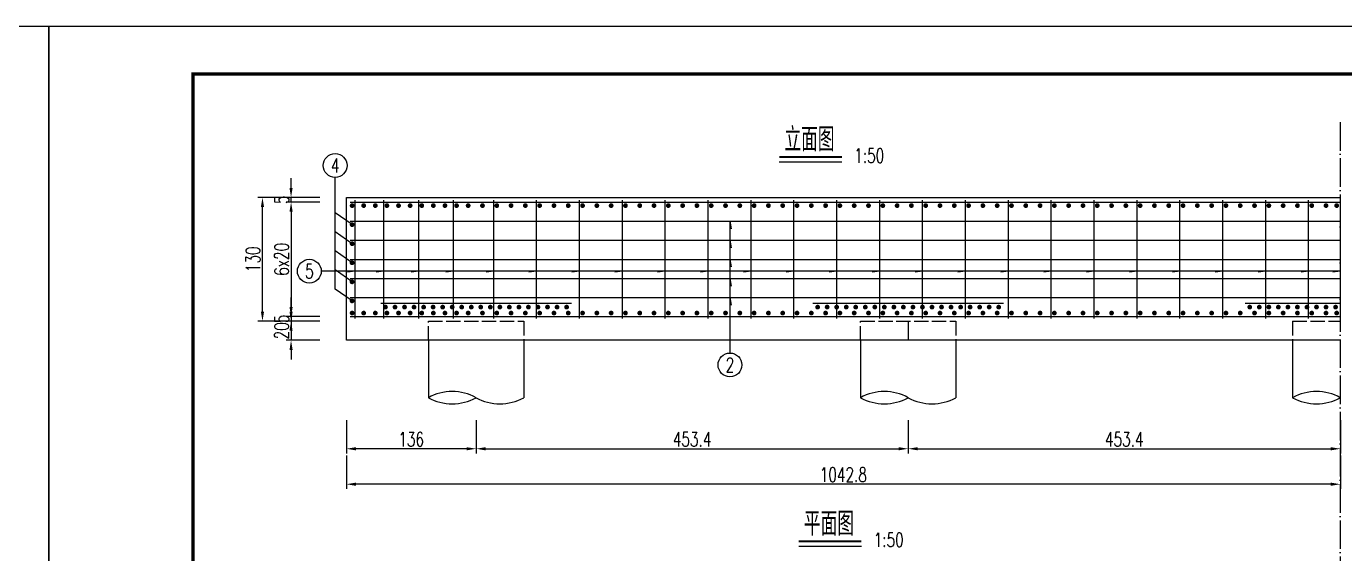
# Model space of a CAD drawing. Header units: millimetres. Extents: x -51 to 12129, y -1309 to -715.
# Drawn here: x 2464.6 to 2741.2, y -825.3 to -714.7 of the extents above; entities that cross this region are included whole.
import ezdxf
from ezdxf.enums import TextEntityAlignment as Align

# ---------------------------------------------------------------- set-up
doc = ezdxf.new("R2010")
doc.units = ezdxf.units.MM
doc.header["$LTSCALE"] = 0.25
doc.linetypes.add('ACAD_ISO02W100', pattern=[15, 12, -3])
doc.linetypes.add('ACAD_ISO04W100', pattern=[30, 24, -3, 0, -3])
for name, color, linetype in [('中心线', 3, 'ACAD_ISO04W100'), ('图框', 7, 'Continuous'), ('文字', 7, 'Continuous'), ('标注', 4, 'Continuous'), ('次轮廓线', 7, 'Continuous'), ('钢筋', 6, 'Continuous')]:
    doc.layers.add(name, color=color, linetype=linetype)
doc.styles.get("Standard").update_dxf_attribs({"font": 'simplex1.shx', "width": 0.7, "bigfont": 'hztxt.shx'})
doc.dimstyles.new('比例1：50', dxfattribs={"dimscale": 0, "dimtxt": 3, "dimasz": 2, "dimexe": 1, "dimexo": 1, "dimgap": 0.5, "dimtad": 1, "dimdec": 1, "dimlfac": 5, "dimzin": 13, "dimdsep": 46, "dimtxsty": 'Standard', "dimcen": -1, "dimclrd": 256, "dimclre": 256, "dimclrt": 7, "dimaunit": 1, "dimadec": 3, "dimazin": 0, "dimtfac": 0.0005, "dimtdec": 1, "dimtix": 1, "dimtmove": 2, "dimatfit": 3, "dimfxl": 0, "dimtolj": 1, "dimtzin": 13, "dimarcsym": 0})

# ---------------------------------------------------------------- blocks, each defined once
blk = doc.blocks.new('*D810')
at = {"layer": 'Defpoints', "color": 0}
for p in [(2514.13, -750.55), (2548.94, -750.55), (2548.94, -776.55)]:
    blk.add_point(p, dxfattribs=at)
at = {"layer": '标注', "lineweight": -2}
for p, q in [((2520.13, -750.55), (2513.13, -750.55)), ((2514.13, -774.55), (2514.13, -752.55)), ((2520.13, -776.55), (2513.13, -776.55))]:
    blk.add_line(p, q, dxfattribs=at)
at = {"layer": '标注'}
for points in [[(2513.8, -752.55), (2514.46, -752.55), (2514.13, -750.55)], [(2513.8, -774.55), (2514.46, -774.55), (2514.13, -776.55)]]:
    blk.add_solid(points, dxfattribs=at)
at = {"layer": '标注', "color": 7, "insert": (2512.13, -763.55), "char_height": 3, "attachment_point": 5, "rotation": 90}
blk.add_mtext('\\A1;130', dxfattribs=at)
blk = doc.blocks.new('*D811')
at = {"layer": 'Defpoints', "color": 0}
for p in [(2520.13, -750.55), (2533.14, -750.55), (2533.14, -751.55)]:
    blk.add_point(p, dxfattribs=at)
at = {"layer": '标注', "lineweight": -2}
for p, q in [((2520.13, -748.55), (2520.13, -746.55)), ((2526.13, -750.55), (2519.13, -750.55)), ((2526.13, -751.55), (2519.13, -751.55)), ((2520.13, -751.55), (2520.13, -750.55)), ((2520.13, -753.55), (2520.13, -755.55))]:
    blk.add_line(p, q, dxfattribs=at)
at = {"layer": '标注'}
for points in [[(2519.8, -748.55), (2520.46, -748.55), (2520.13, -750.55)], [(2519.8, -753.55), (2520.46, -753.55), (2520.13, -751.55)]]:
    blk.add_solid(points, dxfattribs=at)
at = {"layer": '标注', "color": 7, "insert": (2518.13, -751.05), "char_height": 3, "attachment_point": 5, "rotation": 90}
blk.add_mtext('\\A1;5', dxfattribs=at)
blk = doc.blocks.new('*D812')
at = {"layer": 'Defpoints', "color": 0}
for p in [(2534.37, -751.55), (2520.13, -775.55), (2534.37, -775.55)]:
    blk.add_point(p, dxfattribs=at)
at = {"layer": '标注', "lineweight": -2}
for p, q in [((2526.13, -751.55), (2519.13, -751.55)), ((2520.13, -753.55), (2520.13, -773.55)), ((2526.13, -775.55), (2519.13, -775.55))]:
    blk.add_line(p, q, dxfattribs=at)
at = {"layer": '标注'}
for points in [[(2519.8, -753.55), (2520.46, -753.55), (2520.13, -751.55)], [(2519.8, -773.55), (2520.46, -773.55), (2520.13, -775.55)]]:
    blk.add_solid(points, dxfattribs=at)
at = {"layer": '标注', "color": 7, "insert": (2518.13, -763.55), "char_height": 3, "attachment_point": 5, "rotation": 90}
blk.add_mtext('\\A1;6x20', dxfattribs=at)
blk = doc.blocks.new('*D813')
at = {"layer": 'Defpoints', "color": 0}
for p in [(2520.13, -776.55), (2538.62, -775.55), (2548.94, -776.55)]:
    blk.add_point(p, dxfattribs=at)
at = {"layer": '标注', "lineweight": -2}
for p, q in [((2520.13, -773.55), (2520.13, -771.55)), ((2526.13, -775.55), (2519.13, -775.55)), ((2526.13, -776.55), (2519.13, -776.55)), ((2520.13, -775.55), (2520.13, -776.55)), ((2520.13, -778.55), (2520.13, -780.55))]:
    blk.add_line(p, q, dxfattribs=at)
at = {"layer": '标注'}
for points in [[(2519.8, -773.55), (2520.46, -773.55), (2520.13, -775.55)], [(2519.8, -778.55), (2520.46, -778.55), (2520.13, -776.55)]]:
    blk.add_solid(points, dxfattribs=at)
at = {"layer": '标注', "color": 7, "insert": (2518.13, -776.05), "char_height": 3, "attachment_point": 5, "rotation": 90}
blk.add_mtext('\\A1;5', dxfattribs=at)
blk = doc.blocks.new('*D814')
at = {"layer": 'Defpoints', "color": 0}
for p in [(2548.94, -776.55), (2520.13, -780.55), (2548.94, -780.55)]:
    blk.add_point(p, dxfattribs=at)
at = {"layer": '标注', "lineweight": -2}
for p, q in [((2520.13, -774.55), (2520.13, -772.55)), ((2526.13, -776.55), (2519.13, -776.55)), ((2520.13, -776.55), (2520.13, -780.55)), ((2526.13, -780.55), (2519.13, -780.55)), ((2520.13, -782.55), (2520.13, -784.55))]:
    blk.add_line(p, q, dxfattribs=at)
at = {"layer": '标注'}
for points in [[(2519.8, -774.55), (2520.46, -774.55), (2520.13, -776.55)], [(2519.8, -782.55), (2520.46, -782.55), (2520.13, -780.55)]]:
    blk.add_solid(points, dxfattribs=at)
at = {"layer": '标注', "color": 7, "insert": (2518.13, -778.55), "char_height": 3, "attachment_point": 5, "rotation": 90}
blk.add_mtext('\\A1;20', dxfattribs=at)
blk = doc.blocks.new('*D815')
at = {"layer": 'Defpoints', "color": 0}
for p in [(2531.73, -776.55), (2558.94, -776.55), (2531.73, -803.31)]:
    blk.add_point(p, dxfattribs=at)
at = {"layer": '标注', "lineweight": -2}
for p, q in [((2531.73, -797.31), (2531.73, -804.31)), ((2558.94, -797.31), (2558.94, -804.31)), ((2556.94, -803.31), (2533.73, -803.31))]:
    blk.add_line(p, q, dxfattribs=at)
at = {"layer": '标注'}
for points in [[(2533.73, -802.98), (2533.73, -803.65), (2531.73, -803.31)], [(2556.94, -802.98), (2556.94, -803.65), (2558.94, -803.31)]]:
    blk.add_solid(points, dxfattribs=at)
at = {"layer": '标注', "color": 7, "insert": (2545.33, -801.31), "char_height": 3, "attachment_point": 5}
blk.add_mtext('\\A1;136', dxfattribs=at)
blk = doc.blocks.new('*D816')
at = {"layer": 'Defpoints', "color": 0}
for p in [(2558.94, -776.55), (2649.61, -776.55), (2649.61, -803.31)]:
    blk.add_point(p, dxfattribs=at)
at = {"layer": '标注', "lineweight": -2}
for p, q in [((2558.94, -797.31), (2558.94, -804.31)), ((2649.61, -797.31), (2649.61, -804.31)), ((2560.94, -803.31), (2647.61, -803.31))]:
    blk.add_line(p, q, dxfattribs=at)
at = {"layer": '标注'}
for points in [[(2560.94, -802.98), (2560.94, -803.65), (2558.94, -803.31)], [(2647.61, -802.98), (2647.61, -803.65), (2649.61, -803.31)]]:
    blk.add_solid(points, dxfattribs=at)
at = {"layer": '标注', "color": 7, "insert": (2604.27, -801.31), "char_height": 3, "attachment_point": 5}
blk.add_mtext('\\A1;453.4', dxfattribs=at)
blk = doc.blocks.new('*D817')
at = {"layer": 'Defpoints', "color": 0}
for p in [(2649.61, -776.55), (2740.29, -780.81), (2740.29, -803.31)]:
    blk.add_point(p, dxfattribs=at)
at = {"layer": '标注', "lineweight": -2}
for p, q in [((2649.61, -797.31), (2649.61, -804.31)), ((2740.29, -797.31), (2740.29, -804.31)), ((2651.61, -803.31), (2738.29, -803.31))]:
    blk.add_line(p, q, dxfattribs=at)
at = {"layer": '标注'}
for points in [[(2651.61, -802.98), (2651.61, -803.65), (2649.61, -803.31)], [(2738.29, -802.98), (2738.29, -803.65), (2740.29, -803.31)]]:
    blk.add_solid(points, dxfattribs=at)
at = {"layer": '标注', "color": 7, "insert": (2694.95, -801.31), "char_height": 3, "attachment_point": 5}
blk.add_mtext('\\A1;453.4', dxfattribs=at)
blk = doc.blocks.new('*D818')
at = {"layer": 'Defpoints', "color": 0}
for p in [(2531.73, -780.55), (2740.29, -780.55), (2531.73, -810.75)]:
    blk.add_point(p, dxfattribs=at)
at = {"layer": '标注', "lineweight": -2}
for p, q in [((2531.73, -804.75), (2531.73, -811.75)), ((2740.29, -804.75), (2740.29, -811.75)), ((2738.29, -810.75), (2533.73, -810.75))]:
    blk.add_line(p, q, dxfattribs=at)
at = {"layer": '标注'}
for points in [[(2533.73, -810.42), (2533.73, -811.09), (2531.73, -810.75)], [(2738.29, -810.42), (2738.29, -811.09), (2740.29, -810.75)]]:
    blk.add_solid(points, dxfattribs=at)
at = {"layer": '标注', "color": 7, "insert": (2636.01, -808.75), "char_height": 3, "attachment_point": 5}
blk.add_mtext('\\A1;1042.8', dxfattribs=at)
blk = doc.blocks.new('123')
at = {"layer": '图框', "color": 2}
blk.add_lwpolyline([(369.33, -1011.65), (369.33, -714.65), (-50.67, -714.65), (-50.67, -1011.65)], close=True, dxfattribs=at)

msp = doc.modelspace()

# ---------------------------------------------------------------- linework, layer by layer
at = {"const_width": 0.7}
msp.add_lwpolyline([(2499.54252, -1001.65472), (2879.54252, -1001.65472), (2879.54252, -724.65472), (2499.54252, -724.65472)], close=True, dxfattribs=at)
at = {"layer": '中心线'}
msp.add_line((2740.28707, -734.74886), (2740.28707, -968.9558), dxfattribs=at)
at = {"layer": '文字'}
for p, q in [((2622.56365, -743.08143), (2635.72127, -743.08143)), ((2626.6485, -823.73011), (2639.80612, -823.73011))]:
    msp.add_line(p, q, dxfattribs=at)
at = {"layer": '文字', "const_width": 0.4}
for points in [[(2622.56365, -742.08143), (2635.72127, -742.08143)], [(2626.6485, -822.73011), (2639.80612, -822.73011)]]:
    msp.add_lwpolyline(points, dxfattribs=at)
at = {"layer": '标注'}
for p, q in [((2529.36534, -769.79206), (2529.36534, -746.36277)), ((2532.93247, -756.27692), (2529.36534, -753.79206)), ((2532.93247, -760.27692), (2529.36534, -757.79206)), ((2612.22246, -755.55402), (2612.22246, -783.22476)), ((2612.22246, -755.55402), (2612.44732, -757.15403)), ((2612.22246, -759.55402), (2612.44732, -761.15403)), ((2532.93247, -764.27692), (2529.36534, -761.79206)), ((2740.28707, -766.04749), (2526.46098, -766.04749)), ((2532.93247, -768.27692), (2529.36534, -765.79206)), ((2533.60221, -766.04749), (2532.00219, -766.27235)), ((2539.59618, -766.04749), (2537.99616, -766.27235)), ((2546.90256, -766.04749), (2545.30254, -766.27235)), ((2554.20894, -766.04749), (2552.60892, -766.27235)), ((2562.6444, -766.04749), (2561.04438, -766.27235)), ((2571.6444, -766.04749), (2570.04438, -766.27235)), ((2580.6444, -766.04749), (2579.04438, -766.27235)), ((2589.6444, -766.04749), (2588.04438, -766.27235)), ((2598.6444, -766.04749), (2597.04438, -766.27235)), ((2607.6444, -766.04749), (2606.04438, -766.27235)), ((2612.22246, -763.55402), (2612.44732, -765.15403)), ((2616.6444, -766.04749), (2615.04438, -766.27235)), ((2625.6444, -766.04749), (2624.04438, -766.27235)), ((2634.6444, -766.04749), (2633.04438, -766.27235)), ((2643.6444, -766.04749), (2642.04438, -766.27235)), ((2652.6444, -766.04749), (2651.04438, -766.27235)), ((2661.6444, -766.04749), (2660.04438, -766.27235)), ((2670.6444, -766.04749), (2669.04438, -766.27235)), ((2679.6444, -766.04749), (2678.04438, -766.27235)), ((2688.6444, -766.04749), (2687.04438, -766.27235)), ((2697.6444, -766.04749), (2696.04438, -766.27235)), ((2706.6444, -766.04749), (2705.04438, -766.27235)), ((2715.6444, -766.04749), (2714.04438, -766.27235)), ((2724.6444, -766.04749), (2723.04438, -766.27235)), ((2733.6444, -766.04749), (2732.04438, -766.27235)), ((2740.28707, -766.04749), (2738.68706, -766.27235)), ((2612.22246, -767.55402), (2612.44732, -769.15403)), ((2532.93247, -772.27692), (2529.36534, -769.79206)), ((2612.22246, -771.55402), (2612.44732, -773.15403)), ((2649.61119, -776.55402), (2649.61119, -780.55402))]:
    msp.add_line(p, q, dxfattribs=at)
for centre in [(2529.36534, -743.86277), (2523.96098, -766.04749), (2612.22246, -785.72476)]:
    msp.add_circle(centre, 2.5, dxfattribs=at)
for centre, start, end in [((2553.93531, -801.63431), 61.0561183, 118.9438817), ((2553.93531, -783.55208), 241.0561183, 298.9438817), ((2563.93531, -783.55208), 241.0561183, 298.9438817), ((2644.61119, -801.63431), 61.0561183, 118.9438817), ((2644.61119, -783.55208), 241.0561183, 298.9438817), ((2654.61119, -783.55208), 241.0561183, 298.9438817), ((2735.28707, -801.63431), 61.0561183, 118.9438817), ((2735.28707, -783.55208), 241.0561183, 298.9438817)]:
    msp.add_arc(centre, 10.33159, start, end, dxfattribs=at)
at = {"layer": '次轮廓线'}
for p, q in [((2531.73247, -780.55402), (2531.73247, -750.55402)), ((2531.73247, -750.55402), (2740.28707, -750.55402)), ((2740.28707, -780.55402), (2531.73247, -780.55402)), ((2548.93531, -780.55402), (2548.93531, -792.59319)), ((2568.93531, -780.55402), (2568.93531, -792.59319)), ((2639.61119, -780.55402), (2639.61119, -792.59319)), ((2659.61119, -780.55402), (2659.61119, -792.59319)), ((2730.28707, -780.55402), (2730.28707, -792.59319))]:
    msp.add_line(p, q, dxfattribs=at)
at = {"layer": '次轮廓线', "linetype": 'ACAD_ISO02W100'}
for p, q in [((2548.93531, -776.55402), (2568.93531, -776.55402)), ((2548.93531, -780.55402), (2548.93531, -776.55402)), ((2568.93531, -776.55402), (2568.93531, -780.55402)), ((2639.61119, -776.55402), (2659.61119, -776.55402)), ((2639.61119, -780.55402), (2639.61119, -776.55402)), ((2659.61119, -776.55402), (2659.61119, -780.55402)), ((2730.28707, -776.55402), (2740.28707, -776.55402)), ((2730.28707, -776.55402), (2730.28707, -780.55402))]:
    msp.add_line(p, q, dxfattribs=at)
at = {"layer": '钢筋'}
for p, q in [((2532.53247, -751.55402), (2740.28707, -751.55402)), ((2533.60221, -775.95402), (2533.60221, -751.15402)), ((2539.59618, -775.95402), (2539.59618, -751.15402)), ((2546.90256, -775.95402), (2546.90256, -751.15402)), ((2554.20894, -775.95402), (2554.20894, -751.15402)), ((2562.6444, -775.95402), (2562.6444, -751.15402)), ((2571.6444, -775.95402), (2571.6444, -751.15402)), ((2580.6444, -775.95402), (2580.6444, -751.15402)), ((2589.6444, -775.95402), (2589.6444, -751.15402)), ((2598.6444, -775.95402), (2598.6444, -751.15402)), ((2607.6444, -775.95402), (2607.6444, -751.15402)), ((2616.6444, -775.95402), (2616.6444, -751.15402)), ((2625.6444, -775.95402), (2625.6444, -751.15402)), ((2634.6444, -775.95402), (2634.6444, -751.15402)), ((2643.6444, -775.95402), (2643.6444, -751.15402)), ((2652.6444, -775.95402), (2652.6444, -751.15402)), ((2661.6444, -775.95402), (2661.6444, -751.15402)), ((2670.6444, -775.95402), (2670.6444, -751.15402)), ((2679.6444, -775.95402), (2679.6444, -751.15402)), ((2688.6444, -775.95402), (2688.6444, -751.15402)), ((2697.6444, -775.95402), (2697.6444, -751.15402)), ((2706.6444, -775.95402), (2706.6444, -751.15402)), ((2715.6444, -775.95402), (2715.6444, -751.15402)), ((2724.6444, -775.95402), (2724.6444, -751.15402)), ((2733.6444, -775.95402), (2733.6444, -751.15402)), ((2740.28707, -751.15402), (2740.28707, -775.95402)), ((2532.53247, -755.55402), (2740.28707, -755.55402)), ((2532.53247, -759.55402), (2740.28707, -759.55402)), ((2532.53247, -763.55402), (2740.28707, -763.55402)), ((2532.53247, -767.55402), (2740.28707, -767.55402)), ((2532.53247, -771.55402), (2740.28707, -771.55402)), ((2538.93531, -772.77096), (2578.93531, -772.77096)), ((2629.61119, -772.77096), (2669.61119, -772.77096)), ((2720.28707, -772.77096), (2740.28707, -772.77096)), ((2532.53247, -775.55402), (2740.28707, -775.55402))]:
    msp.add_line(p, q, dxfattribs=at)
at = {"layer": '钢筋', "const_width": 0.5}
for points in [[(2532.68247, -752.27692, 1), (2533.18247, -752.27692, 1)], [(2535.11793, -752.27692, 1), (2535.61793, -752.27692, 1)], [(2537.55339, -752.27692, 1), (2538.05339, -752.27692, 1)], [(2539.98885, -752.27692, 1), (2540.48885, -752.27692, 1)], [(2542.42431, -752.27692, 1), (2542.92431, -752.27692, 1)], [(2544.85977, -752.27692, 1), (2545.35977, -752.27692, 1)], [(2547.29523, -752.27692, 1), (2547.79523, -752.27692, 1)], [(2549.73069, -752.27692, 1), (2550.23069, -752.27692, 1)], [(2552.16615, -752.27692, 1), (2552.66615, -752.27692, 1)], [(2554.60161, -752.27692, 1), (2555.10161, -752.27692, 1)], [(2557.03707, -752.27692, 1), (2557.53707, -752.27692, 1)], [(2560.03707, -752.27692, 1), (2560.53707, -752.27692, 1)], [(2563.03707, -752.27692, 1), (2563.53707, -752.27692, 1)], [(2566.03707, -752.27692, 1), (2566.53707, -752.27692, 1)], [(2569.03707, -752.27692, 1), (2569.53707, -752.27692, 1)], [(2572.03707, -752.27692, 1), (2572.53707, -752.27692, 1)], [(2575.03707, -752.27692, 1), (2575.53707, -752.27692, 1)], [(2578.03707, -752.27692, 1), (2578.53707, -752.27692, 1)], [(2581.03707, -752.27692, 1), (2581.53707, -752.27692, 1)], [(2584.03707, -752.27692, 1), (2584.53707, -752.27692, 1)], [(2587.03707, -752.27692, 1), (2587.53707, -752.27692, 1)], [(2590.03707, -752.27692, 1), (2590.53707, -752.27692, 1)], [(2593.03707, -752.27692, 1), (2593.53707, -752.27692, 1)], [(2596.03707, -752.27692, 1), (2596.53707, -752.27692, 1)], [(2599.03707, -752.27692, 1), (2599.53707, -752.27692, 1)], [(2602.03707, -752.27692, 1), (2602.53707, -752.27692, 1)], [(2605.03707, -752.27692, 1), (2605.53707, -752.27692, 1)], [(2608.03707, -752.27692, 1), (2608.53707, -752.27692, 1)], [(2611.03707, -752.27692, 1), (2611.53707, -752.27692, 1)], [(2614.03707, -752.27692, 1), (2614.53707, -752.27692, 1)], [(2617.03707, -752.27692, 1), (2617.53707, -752.27692, 1)], [(2620.03707, -752.27692, 1), (2620.53707, -752.27692, 1)], [(2623.03707, -752.27692, 1), (2623.53707, -752.27692, 1)], [(2626.03707, -752.27692, 1), (2626.53707, -752.27692, 1)], [(2629.03707, -752.27692, 1), (2629.53707, -752.27692, 1)], [(2632.03707, -752.27692, 1), (2632.53707, -752.27692, 1)], [(2635.03707, -752.27692, 1), (2635.53707, -752.27692, 1)], [(2638.03707, -752.27692, 1), (2638.53707, -752.27692, 1)], [(2641.03707, -752.27692, 1), (2641.53707, -752.27692, 1)], [(2644.03707, -752.27692, 1), (2644.53707, -752.27692, 1)], [(2647.03707, -752.27692, 1), (2647.53707, -752.27692, 1)], [(2650.03707, -752.27692, 1), (2650.53707, -752.27692, 1)], [(2653.03707, -752.27692, 1), (2653.53707, -752.27692, 1)], [(2656.03707, -752.27692, 1), (2656.53707, -752.27692, 1)], [(2659.03707, -752.27692, 1), (2659.53707, -752.27692, 1)], [(2662.03707, -752.27692, 1), (2662.53707, -752.27692, 1)], [(2665.03707, -752.27692, 1), (2665.53707, -752.27692, 1)], [(2668.03707, -752.27692, 1), (2668.53707, -752.27692, 1)], [(2671.03707, -752.27692, 1), (2671.53707, -752.27692, 1)], [(2674.03707, -752.27692, 1), (2674.53707, -752.27692, 1)], [(2677.03707, -752.27692, 1), (2677.53707, -752.27692, 1)], [(2680.03707, -752.27692, 1), (2680.53707, -752.27692, 1)], [(2683.03707, -752.27692, 1), (2683.53707, -752.27692, 1)], [(2686.03707, -752.27692, 1), (2686.53707, -752.27692, 1)], [(2689.03707, -752.27692, 1), (2689.53707, -752.27692, 1)], [(2692.03707, -752.27692, 1), (2692.53707, -752.27692, 1)], [(2695.03707, -752.27692, 1), (2695.53707, -752.27692, 1)], [(2698.03707, -752.27692, 1), (2698.53707, -752.27692, 1)], [(2701.03707, -752.27692, 1), (2701.53707, -752.27692, 1)], [(2704.03707, -752.27692, 1), (2704.53707, -752.27692, 1)], [(2707.03707, -752.27692, 1), (2707.53707, -752.27692, 1)], [(2710.03707, -752.27692, 1), (2710.53707, -752.27692, 1)], [(2713.03707, -752.27692, 1), (2713.53707, -752.27692, 1)], [(2716.03707, -752.27692, 1), (2716.53707, -752.27692, 1)], [(2719.03707, -752.27692, 1), (2719.53707, -752.27692, 1)], [(2722.03707, -752.27692, 1), (2722.53707, -752.27692, 1)], [(2725.03707, -752.27692, 1), (2725.53707, -752.27692, 1)], [(2728.03707, -752.27692, 1), (2728.53707, -752.27692, 1)], [(2731.03707, -752.27692, 1), (2731.53707, -752.27692, 1)], [(2734.03707, -752.27692, 1), (2734.53707, -752.27692, 1)], [(2737.03707, -752.27692, 1), (2737.53707, -752.27692, 1)], [(2739.27286, -752.27692, 1), (2739.77286, -752.27692, 1)], [(2532.68247, -756.27692, 1), (2533.18247, -756.27692, 1)], [(2532.68247, -760.27692, 1), (2533.18247, -760.27692, 1)], [(2532.68247, -764.27692, 1), (2533.18247, -764.27692, 1)], [(2532.68247, -768.27692, 1), (2533.18247, -768.27692, 1)], [(2532.68247, -772.27692, 1), (2533.18247, -772.27692, 1)], [(2532.68247, -774.83111, -1), (2533.18247, -774.83111, -1)], [(2535.11793, -774.83111, -1), (2535.61793, -774.83111, -1)], [(2537.55339, -774.83111, -1), (2538.05339, -774.83111, -1)], [(2539.68531, -773.58163, -1), (2540.18531, -773.58163, -1)], [(2539.98885, -774.83111, -1), (2540.48885, -774.83111, -1)], [(2541.68531, -773.58163, -1), (2542.18531, -773.58163, -1)], [(2542.42431, -774.83111, -1), (2542.92431, -774.83111, -1)], [(2543.68531, -773.58163, -1), (2544.18531, -773.58163, -1)], [(2544.85977, -774.83111, -1), (2545.35977, -774.83111, -1)], [(2545.68531, -773.58163, -1), (2546.18531, -773.58163, -1)], [(2547.29523, -774.83111, -1), (2547.79523, -774.83111, -1)], [(2547.68531, -773.58163, -1), (2548.18531, -773.58163, -1)], [(2549.68531, -773.58163, -1), (2550.18531, -773.58163, -1)], [(2549.73069, -774.83111, -1), (2550.23069, -774.83111, -1)], [(2551.68531, -773.58163, -1), (2552.18531, -773.58163, -1)], [(2552.16615, -774.83111, -1), (2552.66615, -774.83111, -1)], [(2553.68531, -773.58163, -1), (2554.18531, -773.58163, -1)], [(2554.60161, -774.83111, -1), (2555.10161, -774.83111, -1)], [(2555.68531, -773.58163, -1), (2556.18531, -773.58163, -1)], [(2557.03707, -774.83111, -1), (2557.53707, -774.83111, -1)], [(2557.68531, -773.58163, -1), (2558.18531, -773.58163, -1)], [(2559.68531, -773.58163, -1), (2560.18531, -773.58163, -1)], [(2560.03707, -774.83111, -1), (2560.53707, -774.83111, -1)], [(2561.68531, -773.58163, -1), (2562.18531, -773.58163, -1)], [(2563.03707, -774.83111, -1), (2563.53707, -774.83111, -1)], [(2563.68531, -773.58163, -1), (2564.18531, -773.58163, -1)], [(2565.68531, -773.58163, -1), (2566.18531, -773.58163, -1)], [(2566.03707, -774.83111, -1), (2566.53707, -774.83111, -1)], [(2567.68531, -773.58163, -1), (2568.18531, -773.58163, -1)], [(2569.03707, -774.83111, -1), (2569.53707, -774.83111, -1)], [(2569.68531, -773.58163, -1), (2570.18531, -773.58163, -1)], [(2571.68531, -773.58163, -1), (2572.18531, -773.58163, -1)], [(2572.03707, -774.83111, -1), (2572.53707, -774.83111, -1)], [(2573.68531, -773.58163, -1), (2574.18531, -773.58163, -1)], [(2575.03707, -774.83111, -1), (2575.53707, -774.83111, -1)], [(2575.68531, -773.58163, -1), (2576.18531, -773.58163, -1)], [(2577.68531, -773.58163, -1), (2578.18531, -773.58163, -1)], [(2578.03707, -774.83111, -1), (2578.53707, -774.83111, -1)], [(2581.03707, -774.83111, -1), (2581.53707, -774.83111, -1)], [(2584.03707, -774.83111, -1), (2584.53707, -774.83111, -1)], [(2587.03707, -774.83111, -1), (2587.53707, -774.83111, -1)], [(2590.03707, -774.83111, -1), (2590.53707, -774.83111, -1)], [(2593.03707, -774.83111, -1), (2593.53707, -774.83111, -1)], [(2596.03707, -774.83111, -1), (2596.53707, -774.83111, -1)], [(2599.03707, -774.83111, -1), (2599.53707, -774.83111, -1)], [(2602.03707, -774.83111, -1), (2602.53707, -774.83111, -1)], [(2605.03707, -774.83111, -1), (2605.53707, -774.83111, -1)], [(2608.03707, -774.83111, -1), (2608.53707, -774.83111, -1)], [(2611.03707, -774.83111, -1), (2611.53707, -774.83111, -1)], [(2614.03707, -774.83111, -1), (2614.53707, -774.83111, -1)], [(2617.03707, -774.83111, -1), (2617.53707, -774.83111, -1)], [(2620.03707, -774.83111, -1), (2620.53707, -774.83111, -1)], [(2623.03707, -774.83111, -1), (2623.53707, -774.83111, -1)], [(2626.03707, -774.83111, -1), (2626.53707, -774.83111, -1)], [(2629.03707, -774.83111, -1), (2629.53707, -774.83111, -1)], [(2630.36119, -773.58163, -1), (2630.86119, -773.58163, -1)], [(2632.03707, -774.83111, -1), (2632.53707, -774.83111, -1)], [(2632.36119, -773.58163, -1), (2632.86119, -773.58163, -1)], [(2634.36119, -773.58163, -1), (2634.86119, -773.58163, -1)], [(2635.03707, -774.83111, -1), (2635.53707, -774.83111, -1)], [(2636.36119, -773.58163, -1), (2636.86119, -773.58163, -1)], [(2638.03707, -774.83111, -1), (2638.53707, -774.83111, -1)], [(2638.36119, -773.58163, -1), (2638.86119, -773.58163, -1)], [(2640.36119, -773.58163, -1), (2640.86119, -773.58163, -1)], [(2641.03707, -774.83111, -1), (2641.53707, -774.83111, -1)], [(2642.36119, -773.58163, -1), (2642.86119, -773.58163, -1)], [(2644.03707, -774.83111, -1), (2644.53707, -774.83111, -1)], [(2644.36119, -773.58163, -1), (2644.86119, -773.58163, -1)], [(2646.36119, -773.58163, -1), (2646.86119, -773.58163, -1)], [(2647.03707, -774.83111, -1), (2647.53707, -774.83111, -1)], [(2648.36119, -773.58163, -1), (2648.86119, -773.58163, -1)], [(2650.03707, -774.83111, -1), (2650.53707, -774.83111, -1)], [(2650.36119, -773.58163, -1), (2650.86119, -773.58163, -1)], [(2652.36119, -773.58163, -1), (2652.86119, -773.58163, -1)], [(2653.03707, -774.83111, -1), (2653.53707, -774.83111, -1)], [(2654.36119, -773.58163, -1), (2654.86119, -773.58163, -1)], [(2656.03707, -774.83111, -1), (2656.53707, -774.83111, -1)], [(2656.36119, -773.58163, -1), (2656.86119, -773.58163, -1)], [(2658.36119, -773.58163, -1), (2658.86119, -773.58163, -1)], [(2659.03707, -774.83111, -1), (2659.53707, -774.83111, -1)], [(2660.36119, -773.58163, -1), (2660.86119, -773.58163, -1)], [(2662.03707, -774.83111, -1), (2662.53707, -774.83111, -1)], [(2662.36119, -773.58163, -1), (2662.86119, -773.58163, -1)], [(2664.36119, -773.58163, -1), (2664.86119, -773.58163, -1)], [(2665.03707, -774.83111, -1), (2665.53707, -774.83111, -1)], [(2666.36119, -773.58163, -1), (2666.86119, -773.58163, -1)], [(2668.03707, -774.83111, -1), (2668.53707, -774.83111, -1)], [(2668.36119, -773.58163, -1), (2668.86119, -773.58163, -1)], [(2671.03707, -774.83111, -1), (2671.53707, -774.83111, -1)], [(2674.03707, -774.83111, -1), (2674.53707, -774.83111, -1)], [(2677.03707, -774.83111, -1), (2677.53707, -774.83111, -1)], [(2680.03707, -774.83111, -1), (2680.53707, -774.83111, -1)], [(2683.03707, -774.83111, -1), (2683.53707, -774.83111, -1)], [(2686.03707, -774.83111, -1), (2686.53707, -774.83111, -1)], [(2689.03707, -774.83111, -1), (2689.53707, -774.83111, -1)], [(2692.03707, -774.83111, -1), (2692.53707, -774.83111, -1)], [(2695.03707, -774.83111, -1), (2695.53707, -774.83111, -1)], [(2698.03707, -774.83111, -1), (2698.53707, -774.83111, -1)], [(2701.03707, -774.83111, -1), (2701.53707, -774.83111, -1)], [(2704.03707, -774.83111, -1), (2704.53707, -774.83111, -1)], [(2707.03707, -774.83111, -1), (2707.53707, -774.83111, -1)], [(2710.03707, -774.83111, -1), (2710.53707, -774.83111, -1)], [(2713.03707, -774.83111, -1), (2713.53707, -774.83111, -1)], [(2716.03707, -774.83111, -1), (2716.53707, -774.83111, -1)], [(2719.03707, -774.83111, -1), (2719.53707, -774.83111, -1)], [(2721.03707, -773.58163, -1), (2721.53707, -773.58163, -1)], [(2722.03707, -774.83111, -1), (2722.53707, -774.83111, -1)], [(2723.03707, -773.58163, -1), (2723.53707, -773.58163, -1)], [(2725.03707, -773.58163, -1), (2725.53707, -773.58163, -1)], [(2725.03707, -774.83111, -1), (2725.53707, -774.83111, -1)], [(2727.03707, -773.58163, -1), (2727.53707, -773.58163, -1)], [(2728.03707, -774.83111, -1), (2728.53707, -774.83111, -1)], [(2729.03707, -773.58163, -1), (2729.53707, -773.58163, -1)], [(2731.03707, -773.58163, -1), (2731.53707, -773.58163, -1)], [(2731.03707, -774.83111, -1), (2731.53707, -774.83111, -1)], [(2733.03707, -773.58163, -1), (2733.53707, -773.58163, -1)], [(2734.03707, -774.83111, -1), (2734.53707, -774.83111, -1)], [(2735.03707, -773.58163, -1), (2735.53707, -773.58163, -1)], [(2737.03707, -773.58163, -1), (2737.53707, -773.58163, -1)], [(2737.03707, -774.83111, -1), (2737.53707, -774.83111, -1)], [(2739.03707, -773.58163, -1), (2739.53707, -773.58163, -1)], [(2739.27286, -774.83111, -1), (2739.77286, -774.83111, -1)]]:
    msp.add_lwpolyline(points, format="xyb", close=True, dxfattribs=at)

# ---------------------------------------------------------------- block references
at = {"layer": '标注'}
for p in [(2100, 0), (2520, 0)]:
    msp.add_blockref('123', p, dxfattribs=at)

# ---------------------------------------------------------------- texts
at = {"linetype": 'Continuous', "width": 0.7}
for s, p in [('4', (2529.36534, -743.86277)), ('5', (2523.96098, -766.04749)), ('2', (2612.22246, -785.72476))]:
    msp.add_text(s, height=3, dxfattribs=at).set_placement(p, align=Align.MIDDLE_CENTER)
at = {"layer": '文字', "width": 0.7}
for s, height, p in [('立面图', 5, (2628.89833, -738.41129)), ('1:50', 3, (2641.43555, -741.78234)), ('平面图', 5, (2632.98318, -819.05997)), ('1:50', 3, (2645.5204, -822.43102))]:
    msp.add_text(s, height=height, dxfattribs=at).set_placement(p, align=Align.MIDDLE_CENTER)

# ---------------------------------------------------------------- dimensions: what is measured, and where the dimension line sits
at = {"layer": '标注'}
for base, p1, p2, picture, middle in [((2520.12856, -750.55402), (2533.14445, -751.55402), (2533.14445, -750.55402), '*D811', (2518.12856, -751.05402)), ((2514.12856, -750.55402), (2548.93531, -776.55402), (2548.93531, -750.55402), '*D810', (2512.12856, -763.55402)), ((2520.12856, -776.55402), (2538.62198, -775.55402), (2548.93531, -776.55402), '*D813', (2518.12856, -776.05402)), ((2520.12856, -780.55402), (2548.93531, -776.55402), (2548.93531, -780.55402), '*D814', (2518.12856, -778.55402))]:
    dim = msp.add_linear_dim(base=base, p1=p1, p2=p2, angle=90, dimstyle='比例1：50', override={"dimscale": 1}, dxfattribs=at)
    dim.commit()
    dim.dimension.update_dxf_attribs({"geometry": picture, "text_midpoint": middle})
dim = msp.add_linear_dim(base=(2520.12856, -775.55402), p1=(2534.3715, -751.55402), p2=(2534.3715, -775.55402), angle=90, text='6x20', dimstyle='比例1：50', override={"dimscale": 1}, dxfattribs=at)
dim.commit()
dim.dimension.update_dxf_attribs({"geometry": '*D812', "text_midpoint": (2518.12856, -763.55402)})
for base, p1, p2, picture, middle in [((2531.73247, -803.31464), (2558.93531, -776.55402), (2531.73247, -776.55402), '*D815', (2545.33389, -801.31464)), ((2649.61119, -803.31464), (2558.93531, -776.55402), (2649.61119, -776.55402), '*D816', (2604.27325, -801.31464)), ((2740.28707, -803.31464), (2649.61119, -776.55402), (2740.28707, -780.80564), '*D817', (2694.94913, -801.31464)), ((2531.73247, -810.75168), (2740.28707, -780.55402), (2531.73247, -780.55402), '*D818', (2636.00977, -808.75168))]:
    dim = msp.add_linear_dim(base=base, p1=p1, p2=p2, dimstyle='比例1：50', override={"dimscale": 1}, dxfattribs=at)
    dim.commit()
    dim.dimension.update_dxf_attribs({"geometry": picture, "text_midpoint": middle})

doc.saveas('drawing.dxf')
